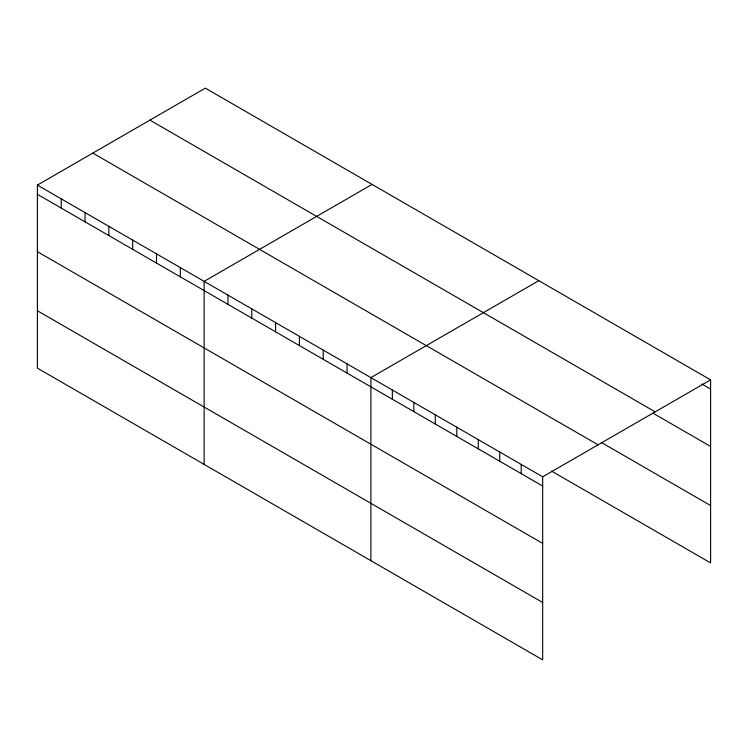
<?xml version="1.0" encoding="UTF-8"?>
<svg xmlns="http://www.w3.org/2000/svg" width="748" height="748" viewBox="0 0 748 748"><rect width="100%" height="100%" fill="white"/><g stroke="black" fill="none" stroke-linecap="round" stroke-linejoin="round"><path stroke-width="1.12" d="M37.4 185.093L542.683 476.813L542.683 659.858L37.4 368.138L37.4 185.093L205.317 88.142L710.6 379.862L710.6 562.907L551.491 471.053M372.065 184.41L204.139 281.36L204.139 464.405M538.803 280.678L370.886 377.628L370.886 560.673M542.683 476.813L710.6 379.862M701.811 384.014L710.6 389.082M149.909 120.129L655.183 411.849M653.013 413.195L710.6 446.444M601.28 442.433L710.6 505.545M92.817 153.097L598.091 444.817M37.4 194.312L542.683 486.032M37.4 251.674L542.683 543.394M37.4 310.775L542.683 602.495M521.206 464.415L521.206 473.634M499.729 452.016L499.729 461.236M478.253 439.618L478.253 448.837M456.785 427.22L456.785 436.439M435.308 414.822L435.308 424.041M413.831 402.424L413.831 411.643M392.354 390.026L392.354 399.245M347.063 363.874L347.063 373.093M323.239 350.12L323.239 359.349M299.424 336.366L299.424 345.595M275.601 322.612L275.601 331.841M251.786 308.859L251.786 318.087M227.962 295.105L227.962 304.333M180.324 267.606L180.324 276.825M156.5 253.853L156.5 263.081M132.677 240.099L132.677 249.327M108.862 226.345L108.862 235.573M85.038 212.591L85.038 221.819M61.224 198.837L61.224 208.066"/></g></svg>
